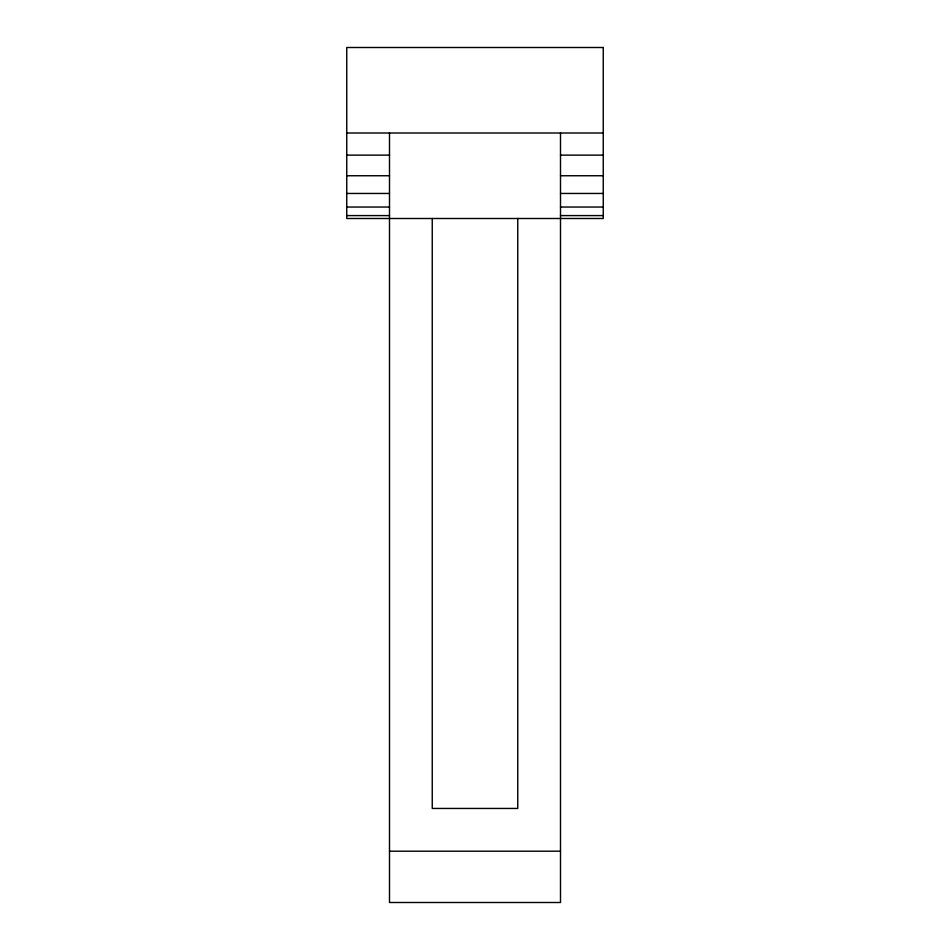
<?xml version="1.0" encoding="UTF-8"?>
<svg xmlns="http://www.w3.org/2000/svg" width="950" height="950" viewBox="0 0 950 950"><rect width="100%" height="100%" fill="white"/><g stroke="black" fill="none" stroke-linecap="round" stroke-linejoin="round"><path stroke-width="1.43" d="M346.75 133L603.25 133M346.75 155.123L389.5 155.123M560.5 155.123L603.25 155.123M346.75 175.75L389.5 175.75M560.5 175.75L603.25 175.75M346.75 193.456L389.5 193.456M560.5 193.456L603.25 193.456M346.75 207.041L389.5 207.041M560.5 207.041L603.25 207.041M346.75 215.591L389.5 215.591M560.5 215.591L603.25 215.591M389.5 851.2L560.5 851.2M560.5 133L560.5 902.5L389.5 902.5L389.5 133M517.75 218.5L517.75 808.45L432.25 808.45L432.25 218.5M603.25 47.5L346.75 47.5L346.75 218.5L603.25 218.5L603.25 47.5"/></g></svg>
